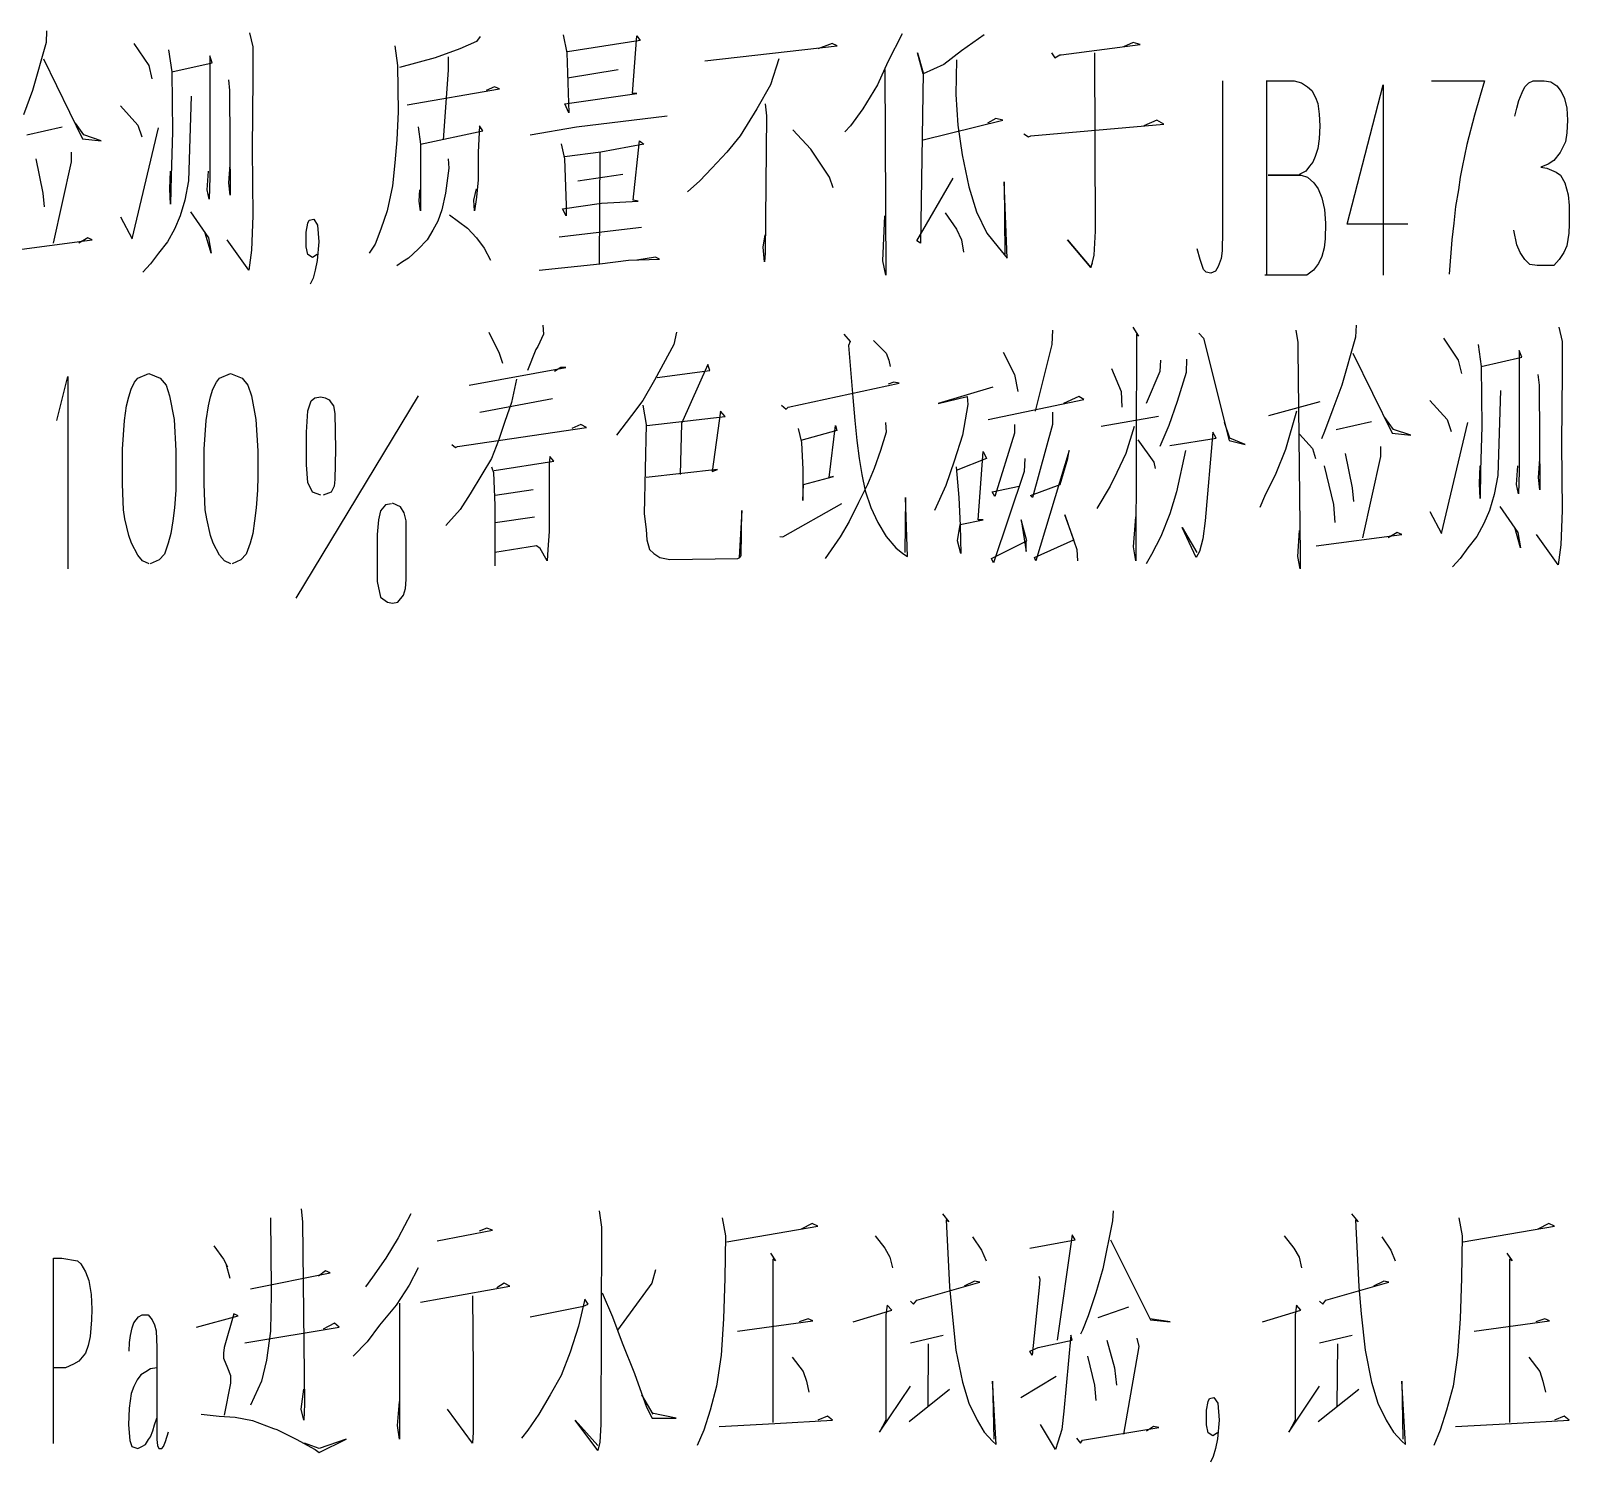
# Model space of a CAD drawing. Extents: x 0 to 8410, y 0 to 11890.
# Drawn here: x 7221.4 to 7534.7, y 10364.8 to 10656.4 of the extents above; entities that cross this region are included whole.
import ezdxf

# ---------------------------------------------------------------- set-up
doc = ezdxf.new("R2010")
doc.units = 0
doc.header["$MEASUREMENT"] = 0
doc.layers.add('6', color=7, linetype='Continuous')
doc.layers.add('8', color=7, linetype='Continuous')

# ---------------------------------------------------------------- blocks, each defined once
blk = doc.blocks.new('BLKENT759')
at = {"layer": '8', "color": 2, "linetype": 'Continuous'}
for p, q in [((7224.6, 10656.4), (7224.47, 10654)), ((7265.91, 10656), (7266.56, 10653.1)), ((7329.77, 10655.6), (7330.55, 10651.9)), ((7398.79, 10655.8), (7395.91, 10650.1)), ((7415.52, 10655.6), (7410.94, 10652.3)), ((7224.47, 10654), (7221.73, 10644.2)), ((7242.38, 10653.8), (7245.39, 10649.3)), ((7249.44, 10652.5), (7250.09, 10648)), ((7266.56, 10653.1), (7266.56, 10646.8)), ((7295.52, 10653.3), (7296.04, 10649.3)), ((7308.72, 10652.7), (7303.75, 10650.9)), ((7312.12, 10654.2), (7308.72, 10652.7)), ((7312.91, 10655.2), (7312.12, 10654.2)), ((7345.45, 10654.4), (7330.68, 10652.1)), ((7343.89, 10643.6), (7344.8, 10655.4)), ((7344.8, 10655.4), (7345.45, 10654.4)), ((7358.66, 10650.3), (7385.58, 10653.3)), ((7384.54, 10653.8), (7381.66, 10652.7)), ((7385.58, 10653.3), (7384.54, 10653.8)), ((7431.2, 10651.5), (7447.28, 10653.6)), ((7445.85, 10654), (7443.88, 10653.1)), ((7447.28, 10653.6), (7445.85, 10654)), ((7223.95, 10650.7), (7231.93, 10634.4)), ((7245.39, 10649.3), (7246.04, 10646.6)), ((7250.09, 10648), (7258.33, 10649.9)), ((7258.33, 10649.9), (7257.81, 10651.3)), ((7257.81, 10651.3), (7257.81, 10638.4)), ((7296.04, 10649.3), (7296.17, 10639.9)), ((7303.75, 10650.9), (7296.43, 10648.9)), ((7306.37, 10651.1), (7306.37, 10648.4)), ((7330.55, 10651.9), (7330.94, 10639.7)), ((7373.69, 10650.7), (7371.99, 10645.4)), ((7395.91, 10650.1), (7393.82, 10645.4)), ((7403.1, 10647.6), (7401.92, 10651.9)), ((7401.92, 10651.9), (7403.1, 10647.8)), ((7407.28, 10649.5), (7403.1, 10647.6)), ((7410.94, 10652.3), (7407.28, 10649.5)), ((7409.9, 10650.5), (7409.77, 10643.4)), ((7429.24, 10651.9), (7429.9, 10650.9)), ((7429.9, 10650.9), (7430.94, 10651.5)), ((7430.94, 10651.5), (7431.2, 10651.5)), ((7438, 10651.9), (7438.13, 10615.6)), ((7250.09, 10648), (7250.23, 10635.8)), ((7261.6, 10646.4), (7261.86, 10644.2)), ((7266.56, 10646.8), (7266.43, 10632.3)), ((7306.37, 10648.4), (7305.32, 10634.2)), ((7330.68, 10646.8), (7341.01, 10648.5)), ((7395.26, 10648.5), (7395.52, 10606.6)), ((7403.1, 10647.8), (7402.58, 10613.1)), ((7464.08, 10646.2), (7464.08, 10615.6)), ((7472.97, 10646.2), (7478.66, 10646.2)), ((7473.1, 10606.6), (7473.1, 10646.2)), ((7478.66, 10646.2), (7480.16, 10645.8)), ((7506.63, 10646.2), (7517.41, 10646.2)), ((7517.41, 10646.2), (7516.5, 10643.2)), ((7526.43, 10645.8), (7527.35, 10646.2)), ((7527.35, 10646.2), (7529.57, 10646.2)), ((7529.57, 10646.2), (7530.94, 10646)), ((7221.73, 10644.2), (7219.9, 10639.3)), ((7254.02, 10643.1), (7253.49, 10625.8)), ((7261.86, 10644.2), (7261.99, 10622.9)), ((7298, 10641.3), (7316.83, 10644.6)), ((7315.78, 10645), (7314.08, 10644.2)), ((7316.83, 10644.6), (7315.78, 10645)), ((7330.16, 10641.5), (7344.8, 10643.6)), ((7344.8, 10643.6), (7343.89, 10643.6)), ((7371.99, 10645.4), (7369.24, 10640.5)), ((7393.82, 10645.4), (7390.81, 10640.5)), ((7409.77, 10643.4), (7410.16, 10637.2)), ((7480.16, 10645.8), (7481.34, 10645)), ((7481.34, 10645), (7482.25, 10644.2)), ((7482.25, 10644.2), (7482.97, 10642.8)), ((7489.44, 10617), (7496.76, 10645.4)), ((7496.76, 10645.4), (7496.76, 10606.6)), ((7516.5, 10643.2), (7515.39, 10639.2)), ((7524.41, 10642.2), (7525.06, 10643.8)), ((7525.06, 10643.8), (7525.65, 10645)), ((7525.65, 10645), (7526.43, 10645.8)), ((7530.94, 10646), (7532.12, 10645.2)), ((7532.12, 10645.2), (7533.04, 10644)), ((7533.04, 10644), (7533.69, 10642.6)), ((7239.64, 10641.1), (7243.17, 10637.2)), ((7296.17, 10639.9), (7295.91, 10634.2)), ((7330.94, 10639.7), (7330.16, 10641.5)), ((7369.24, 10640.5), (7365.85, 10635)), ((7370.94, 10641.5), (7371.21, 10639.1)), ((7390.81, 10640.5), (7388.33, 10637)), ((7482.97, 10642.8), (7483.49, 10641.6)), ((7483.49, 10641.6), (7483.75, 10639.4)), ((7523.62, 10639), (7524.02, 10640.6)), ((7524.02, 10640.6), (7524.41, 10642.2)), ((7533.69, 10642.6), (7534.15, 10640.6)), ((7534.15, 10640.6), (7534.34, 10638.2)), ((7220.55, 10635.2), (7227.74, 10636.8)), ((7232.19, 10635.2), (7230.49, 10637.6)), ((7243.17, 10637.2), (7243.95, 10634.8)), ((7257.81, 10638.4), (7257.81, 10627.4)), ((7300.23, 10636.8), (7300.75, 10633.3)), ((7312.77, 10637), (7312.51, 10631.7)), ((7313.43, 10636), (7312.77, 10637)), ((7323.1, 10635.2), (7332.51, 10636.8)), ((7332.51, 10636.8), (7350.94, 10639.1)), ((7371.21, 10639.1), (7370.94, 10611.1)), ((7388.33, 10637), (7387.15, 10635.8)), ((7403.1, 10634.2), (7419.31, 10638.2)), ((7410.16, 10637.2), (7411.07, 10631.1)), ((7417.87, 10638.5), (7416.17, 10637.6)), ((7419.31, 10638.2), (7417.87, 10638.5)), ((7425.06, 10635), (7452.12, 10637.4)), ((7450.68, 10638.2), (7448.07, 10637)), ((7452.12, 10637.4), (7450.68, 10638.2)), ((7483.75, 10639.4), (7483.88, 10637)), ((7483.88, 10637), (7483.75, 10634.4)), ((7515.39, 10639.2), (7513.82, 10633.2)), ((7534.34, 10638.2), (7534.15, 10635.6)), ((7231.93, 10634.4), (7235.72, 10634)), ((7235.72, 10634), (7232.19, 10635.2)), ((7241.99, 10614), (7247.35, 10636.6)), ((7250.23, 10635.8), (7249.96, 10626.8)), ((7295.91, 10634.2), (7295.52, 10629.5)), ((7300.75, 10633.3), (7313.43, 10636)), ((7344.02, 10621.9), (7345.32, 10634)), ((7345.32, 10634), (7346.24, 10633.3)), ((7365.85, 10635), (7363.1, 10631.7)), ((7380.22, 10632.3), (7376.56, 10636.2)), ((7423.62, 10635.4), (7424.54, 10634.8)), ((7424.54, 10634.8), (7425.06, 10635)), ((7483.75, 10634.4), (7483.49, 10632.4)), ((7533.89, 10633.8), (7532.84, 10631.6)), ((7534.15, 10635.6), (7533.89, 10633.8)), ((7229.57, 10631.7), (7229.57, 10629.7)), ((7266.43, 10632.3), (7266.56, 10618.7)), ((7300.75, 10633.3), (7300.75, 10619.7)), ((7312.51, 10631.7), (7312.51, 10626)), ((7329.38, 10633.4), (7330.03, 10630.3)), ((7337.48, 10631.7), (7330.03, 10630.7)), ((7337.22, 10631.7), (7337.09, 10608.9)), ((7346.24, 10633.3), (7337.48, 10631.7)), ((7363.1, 10631.7), (7360.09, 10628.4)), ((7384.02, 10626.6), (7380.22, 10632.3)), ((7411.07, 10631.1), (7412.38, 10624.6)), ((7482.9, 10630.8), (7482.45, 10629.6)), ((7483.49, 10632.4), (7482.9, 10630.8)), ((7513.82, 10633.2), (7512.84, 10628.6)), ((7532.84, 10631.6), (7531.53, 10630)), ((7222.38, 10630.3), (7223.82, 10623.3)), ((7229.57, 10629.7), (7225.91, 10613.1)), ((7249.7, 10624.2), (7249.83, 10627.8)), ((7257.28, 10624), (7257.55, 10627.8)), ((7257.81, 10627.4), (7257.81, 10626.6)), ((7261.73, 10625.4), (7261.99, 10629.1)), ((7295.52, 10629.5), (7295, 10624.8)), ((7306.5, 10628.4), (7305.85, 10623.3)), ((7306.37, 10630.3), (7306.5, 10628.4)), ((7330.03, 10630.3), (7330.42, 10620.9)), ((7360.09, 10628.4), (7357.61, 10625.8)), ((7481.01, 10627.8), (7479.83, 10627.2)), ((7481.79, 10628.8), (7481.01, 10627.8)), ((7482.45, 10629.6), (7481.79, 10628.8)), ((7512.84, 10628.6), (7512.45, 10626.6)), ((7530.36, 10629.2), (7528.92, 10628.6)), ((7528.92, 10628.6), (7530.09, 10628.4)), ((7530.09, 10628.4), (7531.99, 10627.6)), ((7531.53, 10630), (7530.36, 10629.2)), ((7531.99, 10627.6), (7532.9, 10627)), ((7249.83, 10621.1), (7249.7, 10624.2)), ((7249.96, 10626.8), (7249.83, 10621.1)), ((7253.49, 10625.8), (7252.71, 10621.9)), ((7257.81, 10626.6), (7257.68, 10622.1)), ((7261.99, 10622.9), (7261.73, 10625.4)), ((7295, 10624.8), (7293.95, 10619.7)), ((7311.6, 10621.9), (7312.12, 10624.2)), ((7312.51, 10626), (7312.12, 10622.5)), ((7332.77, 10625.8), (7341.92, 10627.2)), ((7357.61, 10625.8), (7355.13, 10623.6)), ((7384.8, 10624.4), (7384.02, 10626.6)), ((7401.79, 10613.6), (7409.24, 10626.4)), ((7412.38, 10624.6), (7413.95, 10619.5)), ((7420.22, 10610.1), (7419.57, 10625.6)), ((7419.57, 10625.6), (7419.7, 10610.9)), ((7479.64, 10627), (7473.36, 10627)), ((7473.36, 10627), (7480.09, 10627)), ((7479.83, 10627.2), (7479.64, 10627)), ((7480.09, 10627), (7481.34, 10626.6)), ((7481.34, 10626.6), (7482.64, 10625.4)), ((7482.64, 10625.4), (7483.56, 10624.2)), ((7483.56, 10624.2), (7484.28, 10622.4)), ((7512.45, 10626.6), (7512.12, 10624)), ((7532.9, 10627), (7533.75, 10625.4)), ((7533.75, 10625.4), (7534.47, 10623)), ((7223.82, 10623.3), (7224.08, 10620.5)), ((7252.71, 10621.9), (7251.79, 10618.7)), ((7257.68, 10622.1), (7257.28, 10624)), ((7300.49, 10621.7), (7300.62, 10624)), ((7300.75, 10619.7), (7300.49, 10621.7)), ((7305.85, 10623.3), (7305.06, 10619.9)), ((7311.73, 10619.7), (7311.6, 10621.9)), ((7312.12, 10622.5), (7311.73, 10619.7)), ((7329.64, 10620.1), (7337.61, 10621.3)), ((7337.61, 10621.3), (7345.06, 10621.7)), ((7345.06, 10621.7), (7344.02, 10621.9)), ((7484.28, 10622.4), (7484.8, 10620)), ((7512.12, 10624), (7511.53, 10620.6)), ((7534.47, 10623), (7534.67, 10620.8)), ((7239.64, 10618.5), (7241.99, 10614)), ((7251.79, 10618.7), (7250.62, 10616)), ((7253.89, 10619.5), (7257.55, 10614.2)), ((7266.56, 10618.7), (7266.3, 10611.7)), ((7278.07, 10617.8), (7278.98, 10618)), ((7278.98, 10618), (7279.77, 10616.8)), ((7293.95, 10619.7), (7292.64, 10616)), ((7305.06, 10619.9), (7304.28, 10617.6)), ((7306.63, 10618.9), (7310.29, 10616.2)), ((7330.42, 10618.7), (7329.64, 10620.1)), ((7330.42, 10620.9), (7330.42, 10618.7)), ((7394.87, 10609.5), (7395.26, 10618.7)), ((7407.55, 10619.3), (7409.9, 10616)), ((7413.95, 10619.5), (7416.04, 10615.2)), ((7484.8, 10620), (7485.06, 10617.2)), ((7511.53, 10620.6), (7511.14, 10617.2)), ((7534.67, 10620.8), (7534.67, 10617)), ((7250.62, 10616), (7249.18, 10613.4)), ((7258.07, 10611.1), (7256.89, 10615.2)), ((7277.48, 10615.4), (7277.81, 10617.2)), ((7277.48, 10612.4), (7277.48, 10615.4)), ((7277.81, 10617.2), (7278.07, 10617.8)), ((7279.77, 10616.8), (7280.03, 10613.4)), ((7292.64, 10616), (7291.47, 10612.9)), ((7303.23, 10615.8), (7302.06, 10613.8)), ((7304.28, 10617.6), (7303.23, 10615.8)), ((7310.29, 10616.2), (7312.12, 10614.2)), ((7328.98, 10614.4), (7345.72, 10616.4)), ((7370.55, 10612.3), (7370.94, 10614.8)), ((7409.9, 10616), (7410.94, 10613.8)), ((7416.04, 10615.2), (7418.39, 10612.3)), ((7438.13, 10615.6), (7437.87, 10610.7)), ((7464.08, 10615.6), (7464.01, 10611.6)), ((7485.06, 10617.2), (7485, 10614)), ((7501.79, 10617), (7489.44, 10617)), ((7511.14, 10617.2), (7510.75, 10613.8)), ((7524.02, 10612.8), (7523.36, 10615.8)), ((7534.6, 10615.2), (7534.15, 10612.6)), ((7534.67, 10617), (7534.6, 10615.2)), ((7216.5, 10611.5), (7233.89, 10613.8)), ((7232.97, 10614.2), (7231.14, 10613.1)), ((7233.89, 10613.8), (7232.97, 10614.2)), ((7249.18, 10613.4), (7247.35, 10611.1)), ((7257.55, 10614.2), (7258.07, 10611.1)), ((7265.78, 10607.6), (7261.34, 10613.8)), ((7266.3, 10611.7), (7265.78, 10607.6)), ((7277.81, 10610.8), (7277.48, 10612.4)), ((7280.03, 10613.4), (7279.7, 10609.6)), ((7291.47, 10612.9), (7290.29, 10611.1)), ((7300.23, 10611.9), (7298.26, 10610.1)), ((7302.06, 10613.8), (7300.23, 10611.9)), ((7312.12, 10614.2), (7313.69, 10612.1)), ((7313.69, 10612.1), (7315, 10609.7)), ((7370.81, 10609.3), (7370.55, 10612.3)), ((7402.58, 10613.1), (7401.79, 10613.6)), ((7410.94, 10613.8), (7411.34, 10611.3)), ((7418.39, 10612.3), (7420.22, 10610.1)), ((7437.22, 10608.2), (7432.51, 10613.8)), ((7432.51, 10613.8), (7437.22, 10608.2)), ((7459.51, 10609.8), (7458.92, 10612)), ((7484.73, 10612.2), (7484.28, 10610.4)), ((7485, 10614), (7484.73, 10612.2)), ((7510.75, 10613.8), (7510.22, 10606.8)), ((7524.67, 10611.2), (7524.02, 10612.8)), ((7534.15, 10612.6), (7533.56, 10611.2)), ((7245.78, 10608.9), (7244.21, 10607.2)), ((7247.35, 10611.1), (7245.78, 10608.9)), ((7278.72, 10610.2), (7277.81, 10610.8)), ((7279.7, 10610.8), (7278.72, 10610.2)), ((7279.7, 10609.6), (7279.31, 10607.6)), ((7297.09, 10609.3), (7295.91, 10608.5)), ((7298.26, 10610.1), (7297.09, 10609.3)), ((7324.93, 10607.6), (7337.22, 10608.9)), ((7337.22, 10608.9), (7343.1, 10609.7)), ((7343.1, 10609.7), (7349.38, 10609.9)), ((7348.59, 10610.3), (7344.8, 10609.7)), ((7349.38, 10609.9), (7348.59, 10610.3)), ((7370.94, 10611.1), (7370.81, 10609.3)), ((7395.52, 10606.6), (7394.87, 10609.5)), ((7437.87, 10610.7), (7437.22, 10608.2)), ((7437.22, 10608.2), (7437.61, 10609.1)), ((7460.22, 10607.8), (7459.51, 10609.8)), ((7463.82, 10610), (7463.17, 10608.4)), ((7464.01, 10611.6), (7463.82, 10610)), ((7483.62, 10609), (7482.58, 10607.6)), ((7484.28, 10610.4), (7483.62, 10609)), ((7525.65, 10609.8), (7524.67, 10611.2)), ((7526.63, 10608.8), (7525.65, 10609.8)), ((7528.13, 10608.6), (7526.63, 10608.8)), ((7531.53, 10608.6), (7528.13, 10608.6)), ((7532.64, 10609.8), (7531.53, 10608.6)), ((7533.56, 10611.2), (7532.64, 10609.8)), ((7278.85, 10606), (7278.26, 10604.8)), ((7279.31, 10607.6), (7278.85, 10606)), ((7460.75, 10607.2), (7460.22, 10607.8)), ((7461.66, 10607), (7460.75, 10607.2)), ((7462.64, 10607.4), (7461.66, 10607)), ((7463.17, 10608.4), (7462.64, 10607.4)), ((7481.2, 10606.6), (7472.71, 10606.6)), ((7482.58, 10607.6), (7481.2, 10606.6)), ((7325.65, 10596.4), (7325.78, 10594.6)), ((7445.78, 10596), (7446.95, 10594.2)), ((7491.27, 10596.4), (7491.14, 10594)), ((7532.58, 10596), (7533.23, 10593.1)), ((7314.67, 10595), (7316.76, 10590.7)), ((7325.78, 10594.6), (7324.6, 10592.1)), ((7352.84, 10595), (7352.31, 10592.5)), ((7386.95, 10594.6), (7388.26, 10593.1)), ((7388.26, 10593.1), (7387.87, 10592.3)), ((7392.97, 10593.3), (7395.58, 10590.7)), ((7429.44, 10595.4), (7429.31, 10592.5)), ((7446.56, 10594.6), (7446.43, 10548.4)), ((7446.95, 10594.2), (7446.56, 10594.6)), ((7459.24, 10594.8), (7460.16, 10593.8)), ((7460.16, 10593.8), (7465.39, 10572.9)), ((7478.98, 10595.4), (7479.37, 10592.9)), ((7479.37, 10592.9), (7479.37, 10591.5)), ((7491.14, 10594), (7488.39, 10584.2)), ((7509.05, 10593.8), (7512.05, 10589.3)), ((7533.23, 10593.1), (7533.23, 10586.8)), ((7316.76, 10590.7), (7317.41, 10588.7)), ((7324.21, 10591.5), (7322.51, 10587.2)), ((7324.6, 10592.1), (7324.21, 10591.5)), ((7352.31, 10592.5), (7348.39, 10585.2)), ((7387.87, 10592.3), (7388.78, 10581.7)), ((7395.58, 10590.7), (7396.1, 10589.3)), ((7419.37, 10590.9), (7421.73, 10586.4)), ((7429.31, 10592.5), (7425.91, 10578.9)), ((7479.37, 10591.5), (7479.9, 10549.7)), ((7490.61, 10590.7), (7498.59, 10574.4)), ((7516.1, 10592.5), (7516.76, 10588)), ((7516.76, 10588), (7524.99, 10589.9)), ((7524.99, 10589.9), (7524.47, 10591.3)), ((7524.47, 10591.3), (7524.47, 10578.4)), ((7243.16, 10585.6), (7245.39, 10586.6)), ((7245.39, 10586.6), (7247.74, 10585.6)), ((7259.83, 10585.6), (7262.05, 10586.6)), ((7262.05, 10586.6), (7264.41, 10585.6)), ((7310.62, 10584.2), (7330.35, 10587.8)), ((7329.31, 10587.8), (7328, 10587)), ((7330.35, 10587.8), (7329.31, 10587.8)), ((7348.92, 10585.8), (7359.63, 10587.2)), ((7359.24, 10588.4), (7353.88, 10576.4)), ((7359.63, 10587.2), (7359.24, 10588.4)), ((7396.1, 10589.3), (7396.37, 10588)), ((7441.46, 10587.6), (7443.42, 10582.9)), ((7451.27, 10587), (7448.52, 10580.5)), ((7451.4, 10589.3), (7451.27, 10587)), ((7456.63, 10586.8), (7454.8, 10580.9)), ((7456.76, 10589.5), (7456.63, 10586.8)), ((7512.05, 10589.3), (7512.71, 10586.6)), ((7516.76, 10588), (7516.89, 10575.8)), ((7533.23, 10586.8), (7533.1, 10572.3)), ((7226.69, 10577), (7228.92, 10586)), ((7228.92, 10586), (7228.92, 10546.8)), ((7241.79, 10583.4), (7242.51, 10584.8)), ((7242.51, 10584.8), (7243.16, 10585.6)), ((7247.74, 10585.6), (7248.92, 10584.2)), ((7248.92, 10584.2), (7249.63, 10582)), ((7258.46, 10583.4), (7259.18, 10584.8)), ((7259.18, 10584.8), (7259.83, 10585.6)), ((7264.41, 10585.6), (7265.58, 10584.2)), ((7265.58, 10584.2), (7266.3, 10582)), ((7320.29, 10585.4), (7319.24, 10580.7)), ((7348.39, 10585.2), (7346.04, 10581.1)), ((7375.58, 10579.7), (7398.2, 10584.6)), ((7397.15, 10584.8), (7395.97, 10584.4)), ((7398.2, 10584.6), (7397.15, 10584.8)), ((7417.28, 10583.8), (7406.17, 10580.5)), ((7421.73, 10586.4), (7422.38, 10582.9)), ((7488.39, 10584.2), (7486.56, 10579.3)), ((7528.26, 10586.4), (7528.52, 10584.2)), ((7528.52, 10584.2), (7528.65, 10562.9)), ((7240.88, 10580), (7241.33, 10581.8)), ((7241.33, 10581.8), (7241.79, 10583.4)), ((7249.63, 10582), (7250.55, 10577.2)), ((7257.54, 10580), (7258, 10581.8)), ((7258, 10581.8), (7258.46, 10583.4)), ((7266.3, 10582), (7267.22, 10577.2)), ((7300.29, 10582), (7275.32, 10540.8)), ((7277.81, 10579), (7278.46, 10581)), ((7278.46, 10581), (7279.24, 10581.6)), ((7279.24, 10581.6), (7280.42, 10581.8)), ((7280.42, 10581.8), (7281.33, 10581.6)), ((7281.33, 10581.6), (7282.12, 10581.2)), ((7282.12, 10581.2), (7282.51, 10580.6)), ((7282.51, 10580.6), (7283.03, 10580)), ((7312.84, 10578.7), (7327.61, 10581.5)), ((7319.24, 10580.7), (7317.94, 10576.8)), ((7346.04, 10581.1), (7343.69, 10578)), ((7388.78, 10581.7), (7389.18, 10577)), ((7406.17, 10580.5), (7412.05, 10581.9)), ((7412.05, 10581.9), (7412.18, 10580.3)), ((7416.37, 10577.2), (7435.84, 10581.3)), ((7434.8, 10581.9), (7431.66, 10580.5)), ((7435.45, 10581.5), (7434.8, 10581.9)), ((7435.84, 10581.3), (7435.45, 10581.5)), ((7443.42, 10582.9), (7443.56, 10579.7)), ((7454.8, 10580.9), (7453.1, 10576)), ((7473.49, 10578), (7483.95, 10580.9)), ((7506.3, 10581.1), (7509.83, 10577.2)), ((7520.68, 10583.1), (7520.16, 10565.8)), ((7240.42, 10577), (7240.88, 10580)), ((7250.55, 10577.2), (7250.94, 10570.8)), ((7257.09, 10577), (7257.54, 10580)), ((7267.22, 10577.2), (7267.61, 10570.8)), ((7277.54, 10574.6), (7277.81, 10579)), ((7283.03, 10580), (7283.3, 10578.4)), ((7283.3, 10578.4), (7283.43, 10571.2)), ((7343.69, 10578), (7340.68, 10574)), ((7346.04, 10580.1), (7346.69, 10576.2)), ((7346.82, 10576), (7362.77, 10577.8)), ((7361.86, 10578.9), (7360.16, 10566.6)), ((7362.77, 10577.8), (7361.86, 10578.9)), ((7374.27, 10580.1), (7375.19, 10579.3)), ((7375.19, 10579.3), (7375.58, 10579.7)), ((7412.18, 10580.3), (7411.14, 10574)), ((7429.44, 10578.7), (7429.44, 10576.2)), ((7451.01, 10577.8), (7439.37, 10575.8)), ((7479.11, 10578.9), (7476.89, 10571.1)), ((7486.56, 10579.3), (7484.86, 10574.8)), ((7498.85, 10575.2), (7497.15, 10577.6)), ((7509.83, 10577.2), (7510.61, 10574.8)), ((7524.47, 10578.4), (7524.47, 10567.4)), ((7240.03, 10571.2), (7240.42, 10577)), ((7256.69, 10571.2), (7257.09, 10577)), ((7277.54, 10568), (7277.54, 10574.6)), ((7308.26, 10571.7), (7334.54, 10575.6)), ((7317.94, 10576.8), (7316.63, 10572.9)), ((7333.36, 10576.2), (7331.53, 10575.4)), ((7334.54, 10575.6), (7333.36, 10576.2)), ((7346.69, 10576.2), (7346.3, 10558)), ((7353.88, 10576.4), (7353.62, 10566)), ((7377.67, 10575.4), (7378.33, 10572.5)), ((7385.52, 10575), (7378.2, 10572.9)), ((7383.95, 10565.4), (7385.26, 10576)), ((7385.26, 10576), (7385.52, 10575)), ((7389.18, 10577), (7389.57, 10572.9)), ((7395.58, 10574.6), (7394.41, 10570.9)), ((7395.45, 10576.6), (7395.58, 10574.6)), ((7421.73, 10574.4), (7417.67, 10561.5)), ((7421.73, 10576.2), (7421.73, 10574.4)), ((7429.44, 10576.2), (7425.39, 10561.3)), ((7446.04, 10575.8), (7444.34, 10570.3)), ((7453.1, 10576), (7451.27, 10571.7)), ((7462.12, 10574.6), (7460.55, 10556.6)), ((7462.77, 10573.4), (7462.12, 10574.6)), ((7465.52, 10573.4), (7464.47, 10576.6)), ((7479.76, 10574.2), (7482.38, 10571.3)), ((7484.86, 10574.8), (7484.21, 10573.3)), ((7487.22, 10575.2), (7494.4, 10576.8)), ((7498.59, 10574.4), (7502.38, 10574)), ((7502.38, 10574), (7498.85, 10575.2)), ((7508.65, 10554), (7514.01, 10576.6)), ((7516.89, 10575.8), (7516.63, 10566.8)), ((7240.03, 10564.2), (7240.03, 10571.2)), ((7256.69, 10564.2), (7256.69, 10571.2)), ((7283.43, 10571.2), (7283.3, 10565)), ((7307.09, 10572.1), (7307.87, 10571.5)), ((7307.87, 10571.5), (7308.26, 10571.7)), ((7316.63, 10572.9), (7315.19, 10569.3)), ((7378.33, 10572.5), (7378.59, 10567)), ((7389.57, 10572.9), (7390.09, 10569.3)), ((7411.14, 10574), (7409.44, 10568.7)), ((7446.82, 10573.1), (7450.09, 10568.5)), ((7453.36, 10571.9), (7462.77, 10573.4)), ((7465.39, 10572.9), (7468.65, 10572.1)), ((7468.65, 10572.1), (7465.52, 10573.4)), ((7476.89, 10571.1), (7474.93, 10566.2)), ((7482.38, 10571.3), (7483.03, 10569.3)), ((7496.24, 10571.7), (7496.24, 10569.7)), ((7533.1, 10572.3), (7533.23, 10558.7)), ((7250.94, 10570.8), (7250.94, 10565.6)), ((7267.61, 10570.8), (7267.61, 10565.6)), ((7277.81, 10564.4), (7277.54, 10568)), ((7315.19, 10569.3), (7313.23, 10566)), ((7315.71, 10566.8), (7327.87, 10568.7)), ((7327.09, 10569.7), (7326.95, 10568)), ((7326.95, 10568), (7326.95, 10559.5)), ((7327.87, 10568.7), (7327.09, 10569.7)), ((7390.09, 10569.3), (7390.61, 10566)), ((7394.41, 10570.9), (7393.1, 10567.2)), ((7409.44, 10568.7), (7407.74, 10563.8)), ((7415.97, 10569.3), (7409.83, 10566.8)), ((7414.27, 10556.8), (7415.32, 10570.7)), ((7415.32, 10570.7), (7415.97, 10569.3)), ((7423.82, 10569.3), (7423.69, 10566.6)), ((7432.84, 10570.9), (7426.04, 10548.4)), ((7431.01, 10564), (7432.58, 10569.3)), ((7432.58, 10569.3), (7432.84, 10570.9)), ((7444.34, 10570.3), (7442.51, 10566.4)), ((7450.09, 10568.5), (7450.35, 10567.2)), ((7456.5, 10570.9), (7454.67, 10562.5)), ((7484.73, 10567.8), (7486.69, 10559.9)), ((7489.05, 10570.3), (7490.48, 10563.3)), ((7496.24, 10569.7), (7492.58, 10553.1)), ((7516.37, 10564.2), (7516.5, 10567.8)), ((7523.95, 10564), (7524.21, 10567.8)), ((7528.39, 10565.4), (7528.65, 10569.1)), ((7250.94, 10565.6), (7250.88, 10562.8)), ((7267.61, 10565.6), (7267.54, 10562.8)), ((7283.3, 10565), (7283.16, 10563.6)), ((7313.23, 10566), (7310.88, 10562.1)), ((7315.19, 10567.6), (7315.58, 10566.4)), ((7315.58, 10566.4), (7315.84, 10559.7)), ((7361.2, 10567), (7346.69, 10565.4)), ((7360.16, 10566.6), (7361.2, 10567)), ((7378.59, 10567), (7378.59, 10560.7)), ((7378.72, 10564), (7384.86, 10565.6)), ((7384.86, 10565.6), (7383.95, 10565.4)), ((7390.61, 10566), (7391.27, 10562.7)), ((7393.1, 10567.2), (7391.79, 10564)), ((7409.83, 10567.6), (7410.35, 10561.3)), ((7423.69, 10566.6), (7417.41, 10548)), ((7442.51, 10566.4), (7441.2, 10563.6)), ((7474.93, 10566.2), (7472.58, 10561.5)), ((7516.63, 10566.8), (7516.5, 10561.1)), ((7520.16, 10565.8), (7519.37, 10561.9)), ((7524.47, 10566.6), (7524.34, 10562.1)), ((7524.47, 10567.4), (7524.47, 10566.6)), ((7528.65, 10562.9), (7528.39, 10565.4)), ((7240.09, 10562.2), (7240.03, 10564.2)), ((7240.22, 10558.8), (7240.09, 10562.2)), ((7250.88, 10562.8), (7250.62, 10559.2)), ((7256.76, 10562.2), (7256.69, 10564.2)), ((7256.89, 10558.8), (7256.76, 10562.2)), ((7267.54, 10562.8), (7267.28, 10559.2)), ((7278.72, 10562.4), (7277.81, 10564.4)), ((7280.42, 10561.8), (7278.72, 10562.4)), ((7282.51, 10562.4), (7280.94, 10561.8)), ((7283.16, 10563.6), (7282.51, 10562.4)), ((7310.88, 10562.1), (7308.79, 10558.9)), ((7323.69, 10562.9), (7315.97, 10561.7)), ((7378.59, 10560.7), (7378.72, 10564)), ((7391.79, 10564), (7389.96, 10560.3)), ((7391.27, 10562.7), (7392.45, 10559.3)), ((7407.74, 10563.8), (7405.39, 10558.7)), ((7417.15, 10562.5), (7422.64, 10563.6)), ((7417.67, 10561.5), (7417.15, 10562.5)), ((7424.99, 10561.7), (7431.01, 10564)), ((7425.39, 10561.3), (7424.99, 10561.7)), ((7441.2, 10563.6), (7438.46, 10559.1)), ((7454.67, 10562.5), (7453.36, 10558)), ((7490.48, 10563.3), (7490.75, 10560.5)), ((7516.5, 10561.1), (7516.37, 10564.2)), ((7519.37, 10561.9), (7518.46, 10558.7)), ((7524.34, 10562.1), (7523.95, 10564)), ((7240.55, 10557), (7240.22, 10558.8)), ((7250.62, 10559.2), (7250.29, 10556.6)), ((7257.22, 10557), (7256.89, 10558.8)), ((7267.28, 10559.2), (7266.95, 10556.6)), ((7292.58, 10558.6), (7292.18, 10556.8)), ((7293.62, 10559.8), (7292.58, 10558.6)), ((7294.8, 10560), (7293.62, 10559.8)), ((7296.63, 10559.4), (7295.06, 10560.2)), ((7297.41, 10558.2), (7296.63, 10559.4)), ((7308.79, 10558.9), (7306.43, 10556.2)), ((7315.84, 10559.7), (7315.84, 10554.6)), ((7326.95, 10559.5), (7326.95, 10554.4)), ((7366.17, 10558.7), (7365.65, 10549.1)), ((7366.04, 10549.5), (7366.17, 10558.7)), ((7374.54, 10553.3), (7386.56, 10560.1)), ((7389.96, 10560.3), (7388, 10556.4)), ((7392.45, 10559.3), (7393.88, 10556.2)), ((7399.5, 10561.3), (7399.37, 10550.1)), ((7399.9, 10549.3), (7399.5, 10561.3)), ((7410.35, 10561.3), (7410.61, 10555.6)), ((7472.58, 10561.5), (7471.66, 10559.3)), ((7486.69, 10559.9), (7486.95, 10556.2)), ((7506.3, 10558.5), (7508.65, 10554)), ((7518.46, 10558.7), (7517.28, 10556)), ((7520.55, 10559.5), (7524.21, 10554.2)), ((7533.23, 10558.7), (7532.97, 10551.7)), ((7241.33, 10553.6), (7240.55, 10557)), ((7250.29, 10556.6), (7249.9, 10554)), ((7258, 10553.6), (7257.22, 10557)), ((7266.95, 10556.6), (7266.56, 10554)), ((7292.18, 10556.8), (7291.92, 10553.8)), ((7297.81, 10556.6), (7297.41, 10558.2)), ((7297.81, 10544.6), (7297.81, 10556.6)), ((7306.43, 10556.2), (7305.91, 10555.6)), ((7315.97, 10556.2), (7323.95, 10557.4)), ((7346.3, 10558), (7346.69, 10554.8)), ((7388, 10556.4), (7386.17, 10553.3)), ((7393.88, 10556.2), (7395.58, 10553.4)), ((7410.09, 10552.5), (7410.61, 10555.8)), ((7410.61, 10555.8), (7415.32, 10556.8)), ((7410.61, 10555.6), (7410.75, 10549.9)), ((7415.32, 10556.8), (7414.27, 10556.8)), ((7424.21, 10552.5), (7423.03, 10556.8)), ((7423.03, 10556.8), (7424.08, 10550.3)), ((7433.75, 10552.7), (7431.92, 10557.8)), ((7431.92, 10557.8), (7434.41, 10550.7)), ((7445.91, 10551.3), (7446.43, 10557.4)), ((7453.36, 10558), (7451.53, 10553.4)), ((7460.55, 10556.6), (7460.03, 10552.9)), ((7517.28, 10556), (7515.84, 10553.4)), ((7241.86, 10552), (7241.33, 10553.6)), ((7249.9, 10554), (7249.37, 10552)), ((7258.52, 10552), (7258, 10553.6)), ((7266.56, 10554), (7266.04, 10552)), ((7291.92, 10553.8), (7291.92, 10544.2)), ((7315.84, 10554.6), (7315.84, 10549.9)), ((7326.95, 10554.4), (7326.69, 10550.7)), ((7346.69, 10554.8), (7346.82, 10552.7)), ((7346.82, 10552.7), (7347.35, 10550.7)), ((7373.88, 10553.4), (7374.54, 10553.3)), ((7386.17, 10553.3), (7383.16, 10548.9)), ((7395.58, 10553.4), (7397.54, 10551.1)), ((7410.75, 10549.9), (7410.09, 10552.5)), ((7417.02, 10548.9), (7424.21, 10552.5)), ((7424.08, 10550.3), (7424.08, 10552.5)), ((7425.78, 10549.1), (7433.75, 10552.7)), ((7451.53, 10553.4), (7449.57, 10549.7)), ((7458.72, 10549.1), (7455.84, 10555.2)), ((7455.84, 10555.2), (7458.85, 10550.1)), ((7460.03, 10552.9), (7459.37, 10550.3)), ((7479.37, 10549.3), (7479.76, 10554.6)), ((7483.16, 10551.5), (7500.55, 10553.8)), ((7499.63, 10554.2), (7497.8, 10553.1)), ((7500.55, 10553.8), (7499.63, 10554.2)), ((7515.84, 10553.4), (7514.01, 10551.1)), ((7524.73, 10551.1), (7523.56, 10555.2)), ((7524.21, 10554.2), (7524.73, 10551.1)), ((7532.44, 10547.6), (7528, 10553.8)), ((7243.16, 10549.6), (7241.86, 10552)), ((7244.14, 10548.4), (7243.16, 10549.6)), ((7248.59, 10549.8), (7247.48, 10548.6)), ((7249.37, 10552), (7248.59, 10549.8)), ((7259.83, 10549.6), (7258.52, 10552)), ((7260.81, 10548.4), (7259.83, 10549.6)), ((7265.26, 10549.8), (7264.14, 10548.6)), ((7266.04, 10552), (7265.26, 10549.8)), ((7324.34, 10551.5), (7315.84, 10550.1)), ((7315.84, 10549.9), (7315.84, 10547.4)), ((7325.13, 10550.9), (7324.34, 10551.5)), ((7326.56, 10548.4), (7325.13, 10550.9)), ((7326.69, 10550.7), (7326.56, 10548.4)), ((7347.35, 10550.7), (7348.26, 10549.9)), ((7348.26, 10549.9), (7349.44, 10549.1)), ((7349.44, 10549.1), (7351.53, 10548.7)), ((7365.39, 10548.9), (7365.78, 10549.1)), ((7365.78, 10549.1), (7366.04, 10549.5)), ((7397.54, 10551.1), (7398.98, 10549.9)), ((7398.98, 10549.9), (7399.9, 10549.3)), ((7426.04, 10548.4), (7425.78, 10549.1)), ((7434.41, 10550.7), (7434.54, 10548.4)), ((7446.43, 10548.4), (7445.91, 10551.3)), ((7449.57, 10549.7), (7448.52, 10547.8)), ((7459.37, 10550.3), (7458.72, 10549.1)), ((7479.9, 10546.8), (7479.37, 10549.3)), ((7479.9, 10549.7), (7479.9, 10546.8)), ((7514.01, 10551.1), (7512.44, 10548.9)), ((7532.97, 10551.7), (7532.44, 10547.6)), ((7245.45, 10547.8), (7244.14, 10548.4)), ((7247.48, 10548.6), (7245.71, 10547.8)), ((7262.12, 10547.8), (7260.81, 10548.4)), ((7264.14, 10548.6), (7262.38, 10547.8)), ((7351.53, 10548.7), (7365.39, 10548.9)), ((7417.41, 10548), (7417.02, 10548.9)), ((7512.44, 10548.9), (7510.88, 10547.2)), ((7291.92, 10544.2), (7292.58, 10541)), ((7297.28, 10541.4), (7297.67, 10542.8)), ((7297.67, 10542.8), (7297.81, 10544.6)), ((7292.58, 10541), (7294.01, 10540)), ((7294.01, 10540), (7295.06, 10539.8)), ((7295.06, 10539.8), (7296.11, 10540)), ((7296.11, 10540), (7297.28, 10541.4)), ((7270.16, 10414.6), (7270.29, 10400.1)), ((7276.44, 10416.4), (7276.7, 10413.8)), ((7298.79, 10415.4), (7296.17, 10410.5)), ((7337.09, 10416), (7337.61, 10412.7)), ((7362.19, 10414.6), (7362.84, 10410.9)), ((7407.02, 10415.4), (7408.33, 10413.8)), ((7441.8, 10416), (7441.66, 10414)), ((7490.36, 10415.4), (7491.66, 10413.8)), ((7512.19, 10414.6), (7512.84, 10410.9)), ((7276.7, 10413.8), (7277.09, 10376.6)), ((7304.15, 10409.9), (7315.39, 10412.1)), ((7314.21, 10412.5), (7312.65, 10411.9)), ((7315.39, 10412.1), (7314.21, 10412.5)), ((7337.61, 10412.7), (7337.48, 10372.5)), ((7363.1, 10409.7), (7381.66, 10412.9)), ((7380.49, 10413.4), (7378.27, 10412.3)), ((7381.66, 10412.9), (7380.49, 10413.4)), ((7408.33, 10413.8), (7407.81, 10414.2)), ((7407.81, 10414.2), (7408.46, 10400.5)), ((7441.66, 10414), (7439.7, 10404.2)), ((7491.66, 10413.8), (7491.14, 10414.2)), ((7491.14, 10414.2), (7491.8, 10400.5)), ((7513.1, 10409.7), (7531.66, 10412.9)), ((7530.49, 10413.4), (7528.27, 10412.3)), ((7531.66, 10412.9), (7530.49, 10413.4)), ((7258.66, 10408.9), (7260.62, 10406.2)), ((7296.17, 10410.5), (7293.69, 10406.4)), ((7362.84, 10410.9), (7362.71, 10402.3)), ((7393.3, 10410.9), (7395.26, 10408.4)), ((7395.26, 10408.4), (7396.3, 10406.6)), ((7413.17, 10410.7), (7415, 10408)), ((7415, 10408), (7415.91, 10405.8)), ((7424.8, 10408.4), (7434.08, 10410.1)), ((7433.43, 10411.1), (7430.42, 10389.7)), ((7434.08, 10410.1), (7433.43, 10411.1)), ((7441.27, 10410.1), (7449.38, 10393.8)), ((7476.63, 10410.9), (7478.59, 10408.4)), ((7478.59, 10408.4), (7479.64, 10406.6)), ((7496.5, 10410.7), (7498.33, 10408)), ((7498.33, 10408), (7499.25, 10405.8)), ((7512.84, 10410.9), (7512.71, 10402.3)), ((7225.98, 10368.6), (7225.98, 10406.4)), ((7225.98, 10406.4), (7227.68, 10406.4)), ((7227.68, 10406.4), (7230.88, 10405.8)), ((7230.88, 10405.8), (7231.53, 10405.2)), ((7231.53, 10405.2), (7232.51, 10403.6)), ((7260.62, 10406.2), (7261.4, 10404.6)), ((7261.14, 10405), (7261.93, 10402.3)), ((7293.69, 10406.4), (7290.95, 10402.5)), ((7371.99, 10407.4), (7373.04, 10405.8)), ((7373.04, 10405.8), (7372.51, 10406.2)), ((7372.51, 10406.2), (7372.51, 10372.9)), ((7396.3, 10406.6), (7396.83, 10404.4)), ((7479.64, 10406.6), (7480.16, 10404.4)), ((7521.99, 10407.4), (7523.04, 10405.8)), ((7523.04, 10405.8), (7522.51, 10406.2)), ((7522.51, 10406.2), (7522.51, 10372.9)), ((7232.51, 10403.6), (7233.17, 10401.8)), ((7233.17, 10401.8), (7233.56, 10399.8)), ((7266.11, 10400.1), (7282.32, 10403.4)), ((7266.11, 10400.1), (7282.32, 10403.4)), ((7281.4, 10403.8), (7279.97, 10402.7)), ((7281.4, 10403.8), (7279.97, 10402.7)), ((7282.32, 10403.4), (7281.4, 10403.8)), ((7282.32, 10403.4), (7281.4, 10403.8)), ((7290.95, 10402.5), (7289.51, 10400.5)), ((7300.23, 10404.4), (7298.4, 10400.9)), ((7348.59, 10404), (7347.81, 10401.3)), ((7362.71, 10402.3), (7362.45, 10394)), ((7426.63, 10402.7), (7426.89, 10402.1)), ((7426.89, 10402.1), (7426.76, 10401.1)), ((7439.7, 10404.2), (7438.27, 10399.3)), ((7512.71, 10402.3), (7512.45, 10394)), ((7233.56, 10399.8), (7233.69, 10399)), ((7233.69, 10399), (7233.82, 10396)), ((7270.29, 10399.1), (7270.16, 10391.5)), ((7270.29, 10400.1), (7270.29, 10399.1)), ((7298.4, 10400.9), (7295.78, 10396.8)), ((7300.75, 10397.4), (7318.92, 10400.7)), ((7311.34, 10398.7), (7311.47, 10383.6)), ((7317.74, 10401.3), (7316.31, 10400.3)), ((7318.92, 10400.7), (7317.74, 10401.3)), ((7337.74, 10399.3), (7339.83, 10394.4)), ((7347.81, 10401.3), (7340.88, 10391.7)), ((7401.8, 10397.8), (7414.61, 10401.5)), ((7408.46, 10400.5), (7408.98, 10395)), ((7413.56, 10401.7), (7411.47, 10400.7)), ((7414.61, 10401.5), (7413.56, 10401.7)), ((7426.76, 10401.1), (7425.32, 10386.6)), ((7438.27, 10399.3), (7436.7, 10394.6)), ((7485.13, 10397.8), (7497.94, 10401.5)), ((7491.8, 10400.5), (7492.32, 10395)), ((7496.89, 10401.7), (7494.8, 10400.7)), ((7497.94, 10401.5), (7496.89, 10401.7)), ((7233.82, 10396), (7233.76, 10393.8)), ((7295.78, 10396.8), (7292.38, 10392.7)), ((7296.44, 10397.2), (7296.44, 10369.5)), ((7323.1, 10394.4), (7333.95, 10396.6)), ((7334.21, 10398), (7332.91, 10392.5)), ((7333.95, 10396.6), (7334.87, 10397)), ((7334.87, 10397), (7334.21, 10398)), ((7388.85, 10393.4), (7396.7, 10395.8)), ((7395.78, 10396.8), (7395.52, 10394.8)), ((7396.7, 10395.8), (7395.78, 10396.8)), ((7400.49, 10397.6), (7401.14, 10397)), ((7401.14, 10397), (7401.8, 10397.8)), ((7444.93, 10396.4), (7438.66, 10394.2)), ((7472.19, 10393.4), (7480.03, 10395.8)), ((7479.11, 10396.8), (7478.85, 10394.8)), ((7480.03, 10395.8), (7479.11, 10396.8)), ((7483.82, 10397.6), (7484.47, 10397)), ((7484.47, 10397), (7485.13, 10397.8)), ((7233.76, 10393.8), (7233.49, 10390.4)), ((7241.99, 10392.2), (7242.32, 10393.2)), ((7242.32, 10393.2), (7243.3, 10394.4)), ((7243.3, 10394.4), (7244.08, 10394.8)), ((7244.08, 10394.8), (7244.67, 10394.8)), ((7244.67, 10394.8), (7245.26, 10394.8)), ((7245.26, 10394.8), (7246.11, 10393.8)), ((7246.11, 10393.8), (7246.57, 10392.8)), ((7246.57, 10392.8), (7246.89, 10391.6)), ((7255.13, 10392.3), (7263.63, 10394.6)), ((7262.71, 10395), (7260.75, 10388.2)), ((7263.63, 10394.6), (7262.71, 10395)), ((7283.23, 10393.1), (7280.88, 10391.9)), ((7284.15, 10392.3), (7283.23, 10393.1)), ((7284.15, 10392.3), (7283.23, 10393.1)), ((7292.38, 10392.7), (7289.9, 10389.3)), ((7332.91, 10392.5), (7331.21, 10387.2)), ((7339.83, 10394.4), (7341.8, 10389.1)), ((7362.45, 10394), (7361.93, 10386.6)), ((7365.32, 10391.5), (7380.62, 10393.6)), ((7379.7, 10394), (7377.87, 10393.4)), ((7380.62, 10393.6), (7379.7, 10394)), ((7395.52, 10394.8), (7395.52, 10373.4)), ((7408.98, 10395), (7409.77, 10387.6)), ((7436.7, 10394.6), (7435.52, 10391.7)), ((7453.43, 10393.4), (7449.25, 10394)), ((7449.38, 10393.8), (7453.43, 10393.4)), ((7478.85, 10394.8), (7478.85, 10373.4)), ((7492.32, 10395), (7493.1, 10387.6)), ((7512.45, 10394), (7511.93, 10386.6)), ((7515.32, 10391.5), (7530.62, 10393.6)), ((7529.7, 10394), (7527.87, 10393.4)), ((7530.62, 10393.6), (7529.7, 10394)), ((7233.49, 10390.4), (7233.04, 10388.6)), ((7241.4, 10387.4), (7241.47, 10389.2)), ((7241.47, 10389.2), (7241.67, 10390.6)), ((7241.67, 10390.6), (7241.99, 10392.2)), ((7246.89, 10391.6), (7247.02, 10388.2)), ((7264.93, 10389.1), (7284.15, 10392.3)), ((7264.93, 10389.1), (7284.15, 10392.3)), ((7270.16, 10391.5), (7269.38, 10385.6)), ((7289.9, 10389.3), (7287.02, 10386.4)), ((7400.49, 10389.1), (7407.15, 10390.7)), ((7426.5, 10388.2), (7433.43, 10389.7)), ((7433.17, 10390.7), (7431.73, 10375.2)), ((7433.43, 10389.7), (7433.17, 10390.7)), ((7435.52, 10391.7), (7435.13, 10390.9)), ((7440.49, 10389.7), (7442.06, 10384)), ((7446.63, 10390.1), (7447.02, 10388.4)), ((7483.82, 10389.1), (7490.49, 10390.7)), ((7232.51, 10387), (7231.14, 10385.4)), ((7233.04, 10388.6), (7232.51, 10387)), ((7247.02, 10388.2), (7247.02, 10369.4)), ((7260.75, 10388.2), (7260.62, 10387)), ((7260.62, 10387), (7260.62, 10386)), ((7331.21, 10387.2), (7329.38, 10382.5)), ((7341.8, 10389.1), (7344.28, 10382.9)), ((7361.93, 10386.6), (7361.01, 10380.3)), ((7376.44, 10386.2), (7378.66, 10383.3)), ((7404.15, 10388.9), (7404.02, 10376.2)), ((7409.77, 10387.6), (7411.08, 10381.1)), ((7424.8, 10387.4), (7426.5, 10388.2)), ((7425.32, 10386.6), (7424.8, 10387.4)), ((7436.57, 10386.4), (7438, 10380.5)), ((7447.02, 10388.4), (7443.89, 10370.5)), ((7487.48, 10388.9), (7487.35, 10376.2)), ((7493.1, 10387.6), (7494.41, 10381.1)), ((7511.93, 10386.6), (7511.01, 10380.3)), ((7526.44, 10386.2), (7528.66, 10383.3)), ((7228.46, 10384), (7225.98, 10384)), ((7230.1, 10384.8), (7228.46, 10384)), ((7231.14, 10385.4), (7230.1, 10384.8)), ((7244.8, 10383.2), (7243.76, 10382.6)), ((7245.78, 10383.8), (7244.8, 10383.2)), ((7247.02, 10384), (7245.78, 10383.8)), ((7260.62, 10386), (7261.4, 10384)), ((7261.4, 10384), (7262.06, 10382.5)), ((7269.38, 10385.6), (7268.33, 10381.3)), ((7311.47, 10383.6), (7311.47, 10370.9)), ((7378.66, 10383.3), (7379.31, 10381.3)), ((7442.06, 10384), (7442.45, 10380.5)), ((7528.66, 10383.3), (7529.31, 10381.3)), ((7242.32, 10380.2), (7241.8, 10378.8)), ((7243.04, 10381.6), (7242.32, 10380.2)), ((7243.76, 10382.6), (7243.04, 10381.6)), ((7262.06, 10380.9), (7260.75, 10374.4)), ((7262.06, 10382.5), (7262.06, 10380.9)), ((7268.33, 10381.3), (7266.11, 10376.4)), ((7329.38, 10382.5), (7327.16, 10378.5)), ((7344.28, 10382.9), (7346.76, 10376)), ((7361.01, 10380.3), (7359.7, 10375.4)), ((7379.31, 10381.3), (7379.83, 10379.1)), ((7394.21, 10370.9), (7400.49, 10380.3)), ((7411.08, 10381.1), (7412.38, 10376.8)), ((7418, 10368.4), (7417.22, 10381.3)), ((7417.22, 10381.3), (7417.48, 10369.5)), ((7422.97, 10378), (7430.16, 10382.3)), ((7438, 10380.5), (7438.27, 10377.4)), ((7477.55, 10370.9), (7483.82, 10380.3)), ((7494.41, 10381.1), (7495.72, 10376.8)), ((7501.34, 10368.4), (7500.55, 10381.3)), ((7500.55, 10381.3), (7500.81, 10369.5)), ((7511.01, 10380.3), (7509.7, 10375.4)), ((7529.31, 10381.3), (7529.83, 10379.1)), ((7241.8, 10378.8), (7241.4, 10375.8)), ((7276.44, 10375.6), (7276.96, 10379.7)), ((7296.04, 10372.3), (7296.44, 10377.2)), ((7327.16, 10378.5), (7324.8, 10374.6)), ((7345.72, 10378.5), (7348.07, 10374.6)), ((7400.23, 10373.1), (7408.46, 10379.7)), ((7412.38, 10376.8), (7414.08, 10373.4)), ((7460.81, 10375.4), (7461.14, 10377.2)), ((7461.14, 10377.2), (7461.4, 10377.8)), ((7461.4, 10377.8), (7462.32, 10378)), ((7462.32, 10378), (7463.1, 10376.8)), ((7463.1, 10376.8), (7463.36, 10373.4)), ((7483.56, 10373.1), (7491.8, 10379.7)), ((7495.72, 10376.8), (7497.42, 10373.4)), ((7241.4, 10375.8), (7241.27, 10372.4)), ((7246.57, 10372.4), (7247.02, 10373.8)), ((7256.04, 10374.6), (7259.7, 10374.2)), ((7259.7, 10374.2), (7262.97, 10374)), ((7262.97, 10374), (7266.5, 10373.3)), ((7276.96, 10373.4), (7276.44, 10375.6)), ((7277.09, 10376.6), (7276.96, 10373.4)), ((7311.34, 10368.7), (7306.24, 10375.6)), ((7324.8, 10374.6), (7322.58, 10371.3)), ((7346.76, 10376), (7347.94, 10373.8)), ((7352.78, 10373.8), (7347.81, 10374.8)), ((7347.94, 10373.8), (7352.78, 10373.8)), ((7359.7, 10375.4), (7358.4, 10371.3)), ((7383.63, 10374.2), (7381.66, 10373.4)), ((7384.67, 10373.4), (7383.63, 10374.2)), ((7431.73, 10375.2), (7431.34, 10371.5)), ((7460.81, 10372.4), (7460.81, 10375.4)), ((7509.7, 10375.4), (7508.4, 10371.3)), ((7533.62, 10374.2), (7531.66, 10373.4)), ((7534.67, 10373.4), (7533.62, 10374.2)), ((7241.27, 10372.4), (7241.53, 10369.2)), ((7245.78, 10370), (7246.24, 10371.2)), ((7246.24, 10371.2), (7246.57, 10372.4)), ((7248.79, 10369), (7249.38, 10371)), ((7266.5, 10373.3), (7270.82, 10371.7)), ((7270.82, 10371.7), (7271.47, 10371.5)), ((7271.47, 10371.5), (7275.39, 10369.5)), ((7296.44, 10369.5), (7296.04, 10372.3)), ((7311.47, 10370.9), (7311.34, 10368.7)), ((7322.58, 10371.3), (7321.27, 10369.7)), ((7336.83, 10367.2), (7332.25, 10373.4)), ((7332.25, 10373.4), (7336.83, 10368.2)), ((7337.48, 10372.5), (7337.22, 10368.9)), ((7358.4, 10371.3), (7357.09, 10368.2)), ((7361.53, 10372.1), (7372.91, 10372.7)), ((7372.91, 10372.7), (7384.67, 10373.4)), ((7395.52, 10373.4), (7394.21, 10370.9)), ((7414.08, 10373.4), (7415.52, 10370.9)), ((7415.52, 10370.9), (7417.22, 10369.1)), ((7430.03, 10367.4), (7427.02, 10372.5)), ((7431.34, 10371.5), (7430.55, 10368.9)), ((7435.52, 10369.3), (7451.08, 10371.9)), ((7450.03, 10372.1), (7448.59, 10371.1)), ((7451.08, 10371.9), (7450.03, 10372.1)), ((7461.14, 10370.8), (7460.81, 10372.4)), ((7462.06, 10370.2), (7461.14, 10370.8)), ((7463.04, 10370.8), (7462.06, 10370.2)), ((7463.36, 10373.4), (7463.04, 10369.6)), ((7478.85, 10373.4), (7477.55, 10370.9)), ((7497.42, 10373.4), (7498.85, 10370.9)), ((7498.85, 10370.9), (7500.55, 10369.1)), ((7508.4, 10371.3), (7507.09, 10368.2)), ((7511.53, 10372.1), (7522.91, 10372.7)), ((7522.91, 10372.7), (7534.67, 10373.4)), ((7241.53, 10369.2), (7241.93, 10368)), ((7241.93, 10368), (7243.17, 10367.6)), ((7243.17, 10367.6), (7243.95, 10368)), ((7243.95, 10368), (7244.74, 10368.4)), ((7244.74, 10368.4), (7245.33, 10369.4)), ((7245.33, 10369.4), (7245.78, 10370)), ((7247.02, 10369.4), (7247.16, 10368.2)), ((7247.16, 10368.2), (7247.42, 10367.6)), ((7247.42, 10367.6), (7248.07, 10367.6)), ((7248.07, 10367.6), (7248.4, 10368)), ((7248.4, 10368), (7248.79, 10369)), ((7275.39, 10369.5), (7279.31, 10367.4)), ((7280.1, 10367.6), (7277.09, 10368.7)), ((7279.31, 10367.4), (7280.1, 10366.8)), ((7280.1, 10366.8), (7285.59, 10369.5)), ((7285.59, 10369.5), (7280.1, 10367.6)), ((7337.22, 10368.9), (7336.83, 10367.2)), ((7417.22, 10369.1), (7418, 10368.4)), ((7430.55, 10368.9), (7430.03, 10367.4)), ((7434.34, 10369.7), (7435.13, 10368.7)), ((7435.13, 10368.7), (7435.52, 10369.3)), ((7462.64, 10367.6), (7462.19, 10366)), ((7463.04, 10369.6), (7462.64, 10367.6)), ((7500.55, 10369.1), (7501.34, 10368.4)), ((7462.19, 10366), (7461.6, 10364.8))]:
    blk.add_line(p, q, dxfattribs=at)

msp = doc.modelspace()

# ---------------------------------------------------------------- block references
at = {"layer": '6'}
msp.add_blockref('BLKENT759', (0, 0), dxfattribs=at)

doc.saveas('drawing.dxf')
